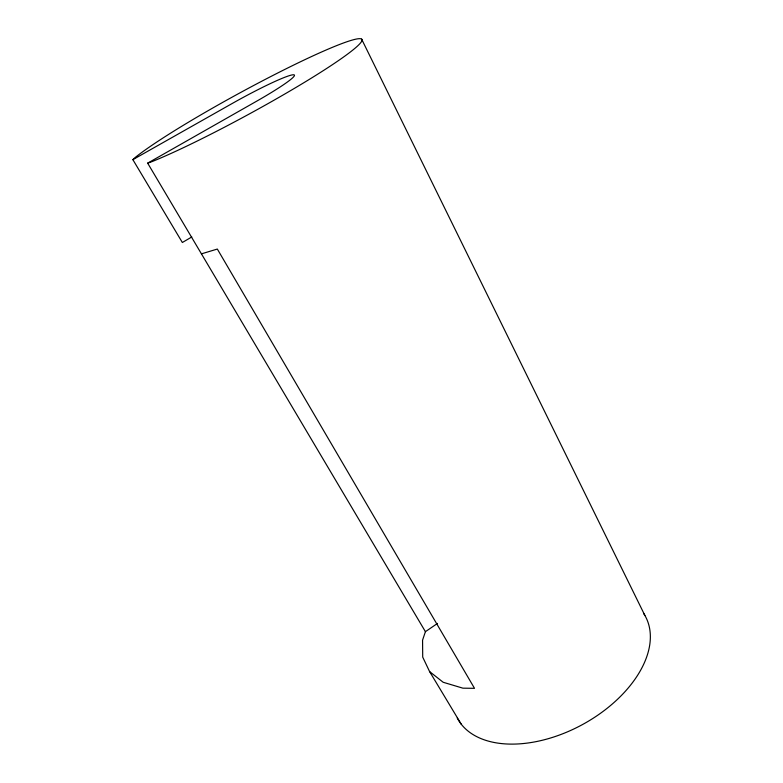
<?xml version="1.0" encoding="UTF-8"?>
<svg xmlns="http://www.w3.org/2000/svg" width="783" height="783" viewBox="0 0 783 783"><rect width="100%" height="100%" fill="white"/><g stroke="black" fill="none" stroke-linecap="round" stroke-linejoin="round"><path stroke-width="1.17" d="M437.491 623.425L425.423 631.675L422.566 640.132L422.712 657.103L429.583 671.56L461.236 724.197M191.796 236.965L182.351 242.495L132.875 159.663L134.979 157.657A134.187 11.5 -28.6 0 1 306.633 58.833A134.187 11.5 -28.6 0 1 332.109 64.881A134.187 11.5 -28.6 0 1 151.873 161.67L147.664 163.148L425.423 631.675M147.664 163.148L255.884 101.624A57.864 4.933 -28.6 0 0 293.057 74.786A57.864 4.933 -28.6 0 0 232.189 103.503L132.875 159.663M201.417 253.858L217.331 249.053L474.508 688.326L462.89 688.169L443.168 682.267L429.583 671.56M361.629 39.15L644.889 615.477M643.626 613.412A106.928 65.018 -28.6 0 1 584.451 723.482A106.928 65.018 -28.6 0 1 457.233 718.021"/></g></svg>
